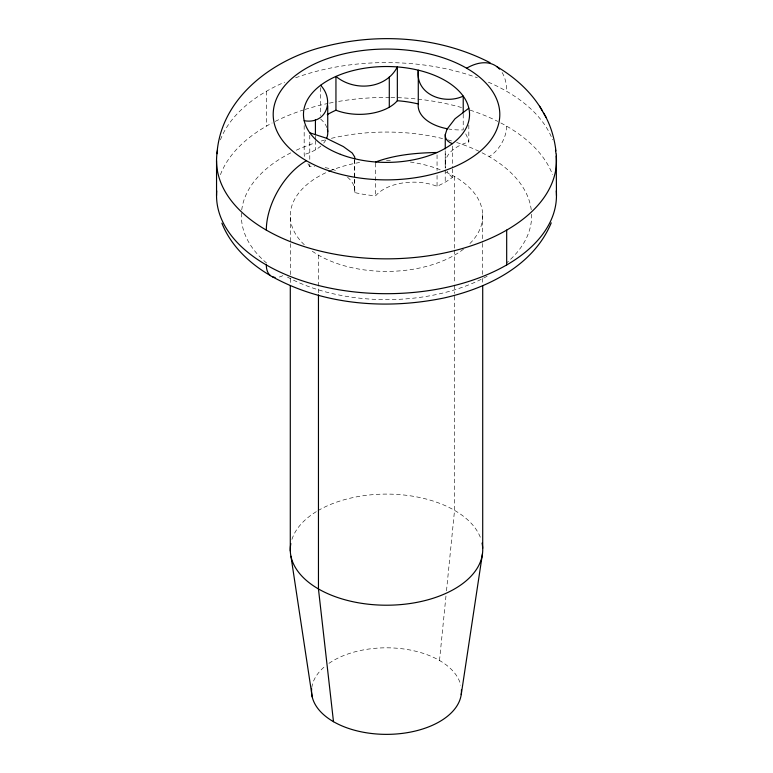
<?xml version="1.0" encoding="UTF-8"?>
<svg xmlns="http://www.w3.org/2000/svg" width="773" height="773" viewBox="0 0 773 773"><rect width="100%" height="100%" fill="white"/><g stroke="black" fill="none" stroke-linecap="round" stroke-linejoin="round"><path stroke-width="0.58" stroke-dasharray="3.87 2.9" d="M445.229 164.407L445.248 151.295M439.508 660.48L446.002 595.635M446.485 590.833L454.543 510.364L454.543 294.658M354.71 159.335L354.72 192.545A83.04 47.945 0 0 0 375.659 195.782A42.186 24.359 0 0 1 437.054 186.293A83.04 47.945 0 0 0 452.379 177.442L452.379 168.987M482.71 214.517L482.71 242.239M482.71 243.447L482.71 277.188M482.71 278.396L482.71 284.416M468.825 125.1L468.825 142A42.186 24.359 0 0 0 445.789 167.857M463.22 114.22L463.22 129.903A42.186 24.359 0 0 1 448.968 129.052M454.543 176.553L454.543 248.867M454.543 250.066L454.543 283.807M454.543 285.015L454.543 293.45M452.379 146.058L452.379 167.78M445.219 150.774L445.219 168.881M445.219 170.079L445.219 182.157M437.054 154.909L437.054 170.601M437.054 175.423L437.054 186.293M375.659 163.2L375.659 195.782M354.72 159.963L354.72 178.061M354.72 179.268L354.72 192.545A42.186 24.359 0 0 0 346.391 176.292M320.621 87.687L320.621 115.448M318.457 255.129L318.457 293.692M315.423 135.903L315.423 139.391M315.423 140.56L315.423 149.865M309.78 135.217L309.78 162.977M309.78 164.185L309.78 166.601A42.186 24.359 0 0 1 314.582 166.572M304.175 125.545L304.175 154.513A83.04 47.945 0 0 0 305.064 157.605M290.29 217.165L290.29 242.471M290.29 243.679L290.29 277.42M290.29 278.628L290.29 284.648M266.318 91.33L266.318 126.183M452.379 177.442A42.186 24.359 0 0 1 447.19 171.22M325.848 139.923A42.186 24.359 0 0 1 322.409 144.532M320.911 145.971A42.186 24.359 0 0 1 304.175 154.513M320.621 119.071A42.186 24.359 0 0 1 327.114 128.328M309.789 166.601A83.04 47.945 0 0 1 307.867 163.663M465.694 133.835A83.04 47.945 0 0 1 468.825 142M325.182 167.644A42.186 24.359 0 0 1 337.936 171.413M220.431 139.855A169.954 98.123 0 0 1 284.648 82.16M295.634 77.793A169.954 98.123 0 0 1 477.366 77.793M488.352 82.16A169.954 98.123 0 0 1 552.569 139.855M502.092 72.488A56.651 32.708 -60 0 1 506.682 91.33M220.431 174.708A169.954 98.123 0 0 1 272.173 122.955M275.198 121.409A169.954 98.123 0 0 1 302.929 110.124M305.045 109.447A169.954 98.123 0 0 1 327.105 103.63M329.385 103.147A169.954 98.123 0 0 1 336.294 101.823M338.613 101.418A169.954 98.123 0 0 1 389.805 97.456M390.916 97.475A169.954 98.123 0 0 1 461.491 107.505M470.071 110.124A169.954 98.123 0 0 1 497.802 121.409M500.827 122.955A169.954 98.123 0 0 1 552.569 174.708M531.602 214.237A145.121 83.784 0 0 1 506.779 262.723M487.135 276.212A145.121 83.784 0 0 1 285.865 276.212M266.666 263.11A145.121 83.784 0 0 1 241.524 212.102M241.736 209.966A145.121 83.784 0 0 1 290.986 152.764M296.33 150.194A145.121 83.784 0 0 1 314.746 143.015M321.278 140.995A145.121 83.784 0 0 1 324.612 140.058M331.395 138.328A145.121 83.784 0 0 1 443.316 138.744M447.828 139.903A145.121 83.784 0 0 1 452.273 141.159M456.64 142.493A145.121 83.784 0 0 1 479.907 151.721M482.014 152.764A145.121 83.784 0 0 1 531.264 209.966M506.682 126.183A24.833 14.339 -60 0 1 489.116 156.6M282.86 275.642A24.833 14.339 -60 0 1 277.874 277.333M311.78 687.574A74.962 43.278 0 0 1 325.617 665.833M328.931 663.369A74.962 43.278 0 0 1 407.207 649.494A74.962 43.278 0 0 1 460.776 685.245M291.923 539.399A96.229 55.559 0 0 1 317.075 511.175M317.993 510.634A96.229 55.559 0 0 1 415.053 496.595A96.229 55.559 0 0 1 481.241 539.921M445.731 172.05A96.229 55.559 0 0 1 468.67 244.761M463.539 249.138A96.229 55.559 0 0 1 312.292 251.215M304.33 244.761A96.229 55.559 0 0 1 328.834 171.364M329.878 170.92A96.229 55.559 0 0 1 361.59 162.175M386.5 160.282A96.229 55.559 0 0 1 392.22 160.378M410.299 162.011A96.229 55.559 0 0 1 440.436 169.828"/><path stroke-width="1.16" d="M445.258 148.909L445.277 134.599L446.997 129.236L455.026 118.771L468.825 108.201M216.971 153.711C220.894 96.867 274.376 58.294 325.984 46.206C380.268 32.621 440.05 36.862 490.111 62.729M461.22 694.598L482.487 553.613M320.621 85.272C334.825 100.326 326.506 124.598 304.175 120.714M551.236 222.846C533.341 266.028 486.98 288.358 443.847 298.011C386.761 309.76 324.312 305.306 272.598 276.86M327.269 114.655A83.04 47.945 0 0 1 335.946 110.22L335.946 76.421C354.295 91.591 385.833 89.31 397.341 66.922L397.341 100.722A83.04 47.945 0 0 1 418.28 103.959A42.186 24.359 0 0 0 447.818 128.859M375.659 161.992C395.109 154.755 416.415 152.87 437.054 152.494M309.78 132.801L325.897 138.038L343.328 146.561L352.237 153.035L354.71 156.958L354.72 158.755M452.379 143.643C448.456 142.435 444.659 139.053 445.277 134.599M496.604 66.478C514.973 77.348 531.582 92.122 542.288 110.761M270.434 275.613C249.64 263.506 230.885 245.911 221.89 223.175M543.351 112.626C550.376 124.211 554.318 137.497 555.942 150.899M539.66 106.239L546.038 117.264M290.948 556.251L312.224 696.927M333.492 721.692L318.457 588.939L318.457 294.899M556.231 154.165L556.454 195.569M327.733 105.698L327.742 131.652M506.682 230.103L506.682 264.955M482.71 285.624L482.71 548.328M463.22 113.013L463.22 96.113C444.166 105.176 415.178 94.432 418.28 70.169L418.28 103.959M389.292 76.962L389.292 107.215M315.423 119.612L315.423 134.734M290.29 285.855L290.29 550.975M216.546 160.716L216.546 195.569M397.341 100.722A42.186 24.359 0 0 1 335.946 110.22M327.414 129.429A42.186 24.359 0 0 1 326.621 138.309M556.27 156.049A169.954 98.123 0 0 1 381.447 258.8A169.954 98.123 0 0 1 217.513 150.223M555.487 150.223A169.954 98.123 0 0 1 556.029 153.711M266.318 230.103A56.651 32.708 -60 0 1 306.379 160.716M466.621 68.198A56.651 32.708 -60 0 1 499.59 69.145M556.27 190.892A169.954 98.123 0 0 1 386.5 293.692A169.954 98.123 0 0 1 216.73 190.892M275.101 277.439A24.833 14.339 -60 0 1 266.318 264.955M461.433 689.912A74.962 43.278 0 0 1 385.485 734.36A74.962 43.278 0 0 1 311.645 688.743M482.052 543.061A96.229 55.559 0 0 1 386.954 605.211A96.229 55.559 0 0 1 290.841 543.583M340.362 154.32A83.04 47.945 0 0 0 469.366 117.593A83.04 47.945 0 0 0 349.773 71.464A83.04 47.945 0 0 0 340.362 154.32M329.849 171.113A113.302 65.415 0 0 0 499.802 114.462A113.302 65.415 0 0 0 329.849 57.811A113.302 65.415 0 0 0 329.849 171.113"/></g></svg>
